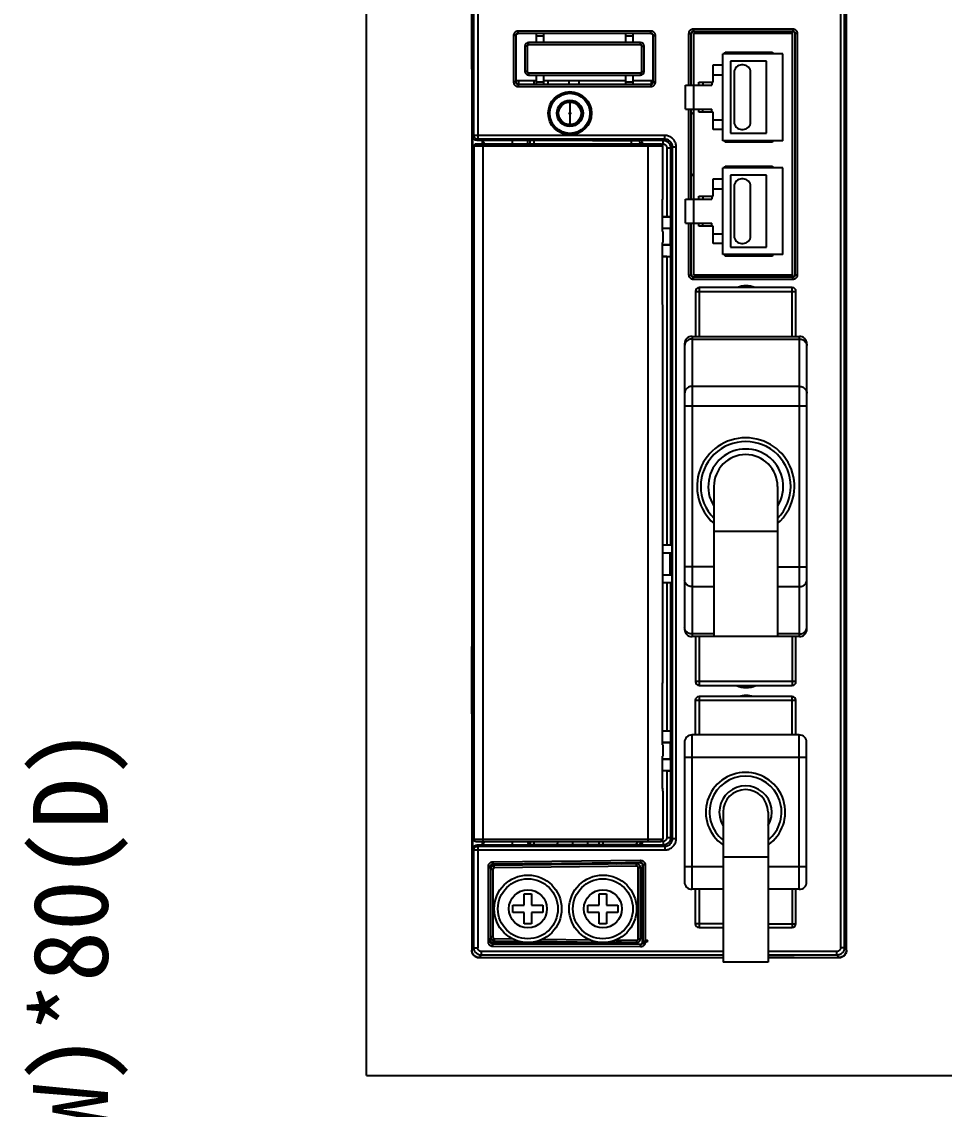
# Model space of a CAD drawing. Header units: millimetres. Extents: x -300 to 54435, y -106 to 60527.
# Drawn here: x 3397.5 to 3520.6, y 1545.8 to 1690.8 of the extents above; entities that cross this region are included whole.
import ezdxf

# ---------------------------------------------------------------- set-up
doc = ezdxf.new("R2010")
doc.units = ezdxf.units.MM
doc.styles.get("Standard").update_dxf_attribs({"font": ''})
doc.styles.get('Standard').set_extended_font_data('SimSun')

msp = doc.modelspace()

# ---------------------------------------------------------------- linework, layer by layer
for q in [(3443.502, 1756.019), (3877.738, 1550.274)]:
    msp.add_line((3443.502, 1550.274), q)
at = {"color": 7, "linetype": 'Continuous'}
for p, q in [((3457.536, 1725.922), (3457.536, 1567.027)), ((3507.536, 1567.027), (3507.536, 1725.922)), ((3457.575, 1684.527), (3457.575, 1693.527)), ((3458.342, 1692.787), (3458.342, 1675.167)), ((3506.731, 1692.787), (3506.731, 1567.332)), ((3457.842, 1675.667), (3457.842, 1692.304)), ((3507.231, 1692.304), (3507.231, 1567.332)), ((3487.12, 1689.894), (3500.353, 1689.894)), ((3487.12, 1689.894), (3487.12, 1689.594)), ((3500.353, 1689.894), (3500.353, 1689.594)), ((3463.421, 1688.993), (3463.121, 1688.993)), ((3463.121, 1688.993), (3463.121, 1682.811)), ((3463.421, 1688.993), (3463.436, 1688.977)), ((3463.421, 1688.993), (3463.421, 1682.811)), ((3463.72, 1689.293), (3463.72, 1689.593)), ((3481.452, 1689.593), (3463.72, 1689.593)), ((3463.72, 1689.293), (3463.736, 1689.277)), ((3481.452, 1689.293), (3463.72, 1689.293)), ((3466.136, 1689.277), (3466.136, 1688.077)), ((3466.136, 1688.977), (3467.136, 1688.977)), ((3467.136, 1689.277), (3467.136, 1688.077)), ((3478.036, 1689.277), (3478.036, 1688.077)), ((3478.036, 1688.977), (3479.036, 1688.977)), ((3479.036, 1689.277), (3479.036, 1688.077)), ((3481.436, 1689.277), (3481.452, 1689.293)), ((3481.452, 1689.293), (3481.452, 1689.593)), ((3481.736, 1688.977), (3481.752, 1688.993)), ((3481.752, 1688.993), (3482.052, 1688.993)), ((3481.752, 1682.811), (3481.752, 1688.993)), ((3482.052, 1682.811), (3482.052, 1688.993)), ((3486.52, 1689.294), (3486.82, 1689.294)), ((3486.52, 1682.377), (3486.52, 1689.294)), ((3486.82, 1682.377), (3486.82, 1689.294)), ((3487.12, 1689.594), (3500.353, 1689.594)), ((3500.336, 1689.277), (3487.136, 1689.277)), ((3487.136, 1689.277), (3487.136, 1682.377)), ((3488.536, 1689.594), (3488.536, 1689.277)), ((3491.836, 1689.594), (3491.836, 1689.277)), ((3492.336, 1689.277), (3492.336, 1689.594)), ((3496.836, 1689.594), (3496.836, 1689.277)), ((3499.836, 1689.594), (3499.836, 1689.277)), ((3500.336, 1656.777), (3500.336, 1689.594)), ((3500.953, 1689.294), (3500.653, 1689.294)), ((3500.653, 1689.294), (3500.653, 1657.06)), ((3500.953, 1689.294), (3500.953, 1657.06)), ((3464.636, 1687.577), (3464.636, 1684.227)), ((3464.936, 1687.577), (3464.636, 1687.577)), ((3464.936, 1687.577), (3464.936, 1684.227)), ((3480.036, 1688.077), (3465.136, 1688.077)), ((3465.136, 1687.777), (3465.136, 1688.077)), ((3480.036, 1687.777), (3465.136, 1687.777)), ((3480.036, 1687.777), (3480.036, 1688.077)), ((3480.236, 1684.227), (3480.236, 1687.577)), ((3480.236, 1687.577), (3480.536, 1687.577)), ((3480.536, 1684.227), (3480.536, 1687.577)), ((3491.036, 1674.977), (3491.036, 1686.577)), ((3499.036, 1686.577), (3491.036, 1686.577)), ((3491.336, 1686.777), (3497.636, 1686.777)), ((3491.336, 1686.577), (3491.336, 1686.777)), ((3492.036, 1685.577), (3492.036, 1675.977)), ((3496.836, 1685.577), (3492.036, 1685.577)), ((3496.836, 1675.977), (3496.836, 1685.577)), ((3497.336, 1686.777), (3497.336, 1686.577)), ((3497.636, 1686.777), (3497.636, 1686.577)), ((3499.036, 1674.977), (3499.036, 1686.577)), ((3457.536, 1684.527), (3457.575, 1684.527)), ((3464.936, 1684.227), (3464.636, 1684.227)), ((3465.136, 1684.027), (3480.036, 1684.027)), ((3465.136, 1684.027), (3465.136, 1683.727)), ((3480.036, 1684.027), (3480.036, 1683.727)), ((3480.236, 1684.227), (3480.536, 1684.227)), ((3489.736, 1682.777), (3489.736, 1685.077)), ((3489.736, 1685.077), (3491.036, 1685.077)), ((3492.536, 1684.077), (3492.536, 1677.477)), ((3493.736, 1685.077), (3493.536, 1685.077)), ((3494.736, 1677.477), (3494.736, 1684.077)), ((3463.421, 1682.811), (3463.121, 1682.811)), ((3463.421, 1682.811), (3463.436, 1682.827)), ((3463.436, 1683.027), (3466.136, 1683.027)), ((3463.836, 1682.527), (3463.836, 1683.027)), ((3465.136, 1683.727), (3480.036, 1683.727)), ((3465.836, 1683.027), (3465.836, 1682.527)), ((3466.136, 1683.727), (3466.136, 1682.527)), ((3466.136, 1682.827), (3467.136, 1682.827)), ((3467.136, 1683.727), (3467.136, 1682.527)), ((3467.136, 1683.027), (3478.036, 1683.027)), ((3467.736, 1682.527), (3467.736, 1683.027)), ((3470.536, 1682.527), (3470.536, 1683.027)), ((3471.836, 1683.027), (3471.836, 1682.527)), ((3478.036, 1683.727), (3478.036, 1682.527)), ((3478.036, 1682.827), (3479.036, 1682.827)), ((3479.036, 1683.727), (3479.036, 1682.527)), ((3479.036, 1683.027), (3481.736, 1683.027)), ((3481.536, 1682.527), (3481.536, 1683.027)), ((3481.752, 1682.811), (3481.736, 1682.827)), ((3481.752, 1682.811), (3482.052, 1682.811)), ((3487.836, 1682.377), (3487.836, 1682.777)), ((3487.836, 1682.777), (3489.736, 1682.777)), ((3488.366, 1682.777), (3488.366, 1682.377)), ((3489.566, 1682.777), (3489.566, 1682.377)), ((3489.736, 1683.777), (3491.036, 1683.777)), ((3463.72, 1682.511), (3463.736, 1682.527)), ((3463.72, 1682.511), (3463.72, 1682.211)), ((3463.72, 1682.511), (3481.452, 1682.511)), ((3463.72, 1682.211), (3481.452, 1682.211)), ((3481.452, 1682.511), (3481.436, 1682.527)), ((3481.452, 1682.511), (3481.452, 1682.211)), ((3486.036, 1679.177), (3486.036, 1682.377)), ((3486.036, 1682.377), (3489.566, 1682.377)), ((3487.16, 1679.177), (3487.16, 1682.377)), ((3470.636, 1680.127), (3470.636, 1678.727)), ((3470.636, 1678.527), (3470.636, 1677.127)), ((3486.036, 1679.177), (3489.566, 1679.177)), ((3486.52, 1667.177), (3486.52, 1679.177)), ((3486.82, 1667.177), (3486.82, 1679.177)), ((3487.136, 1679.177), (3487.136, 1667.177)), ((3487.836, 1678.777), (3487.836, 1679.177)), ((3489.736, 1678.777), (3487.836, 1678.777)), ((3488.366, 1678.777), (3488.366, 1679.177)), ((3489.566, 1678.777), (3489.566, 1679.177)), ((3489.736, 1676.477), (3489.736, 1678.777)), ((3489.736, 1677.777), (3491.036, 1677.777)), ((3457.842, 1675.667), (3457.702, 1675.527)), ((3457.702, 1669.693), (3457.702, 1675.527)), ((3483.316, 1675.667), (3457.842, 1675.667)), ((3483.316, 1675.167), (3483.316, 1675.667)), ((3491.036, 1676.477), (3489.736, 1676.477)), ((3492.036, 1675.977), (3496.836, 1675.977)), ((3493.536, 1676.477), (3493.736, 1676.477)), ((3457.821, 1674.227), (3457.821, 1581.827)), ((3483.021, 1674.227), (3457.821, 1674.227)), ((3482.721, 1674.527), (3458.121, 1674.527)), ((3458.342, 1675.167), (3458.202, 1675.027)), ((3458.202, 1675.027), (3465.031, 1675.027)), ((3483.316, 1675.167), (3458.342, 1675.167)), ((3458.936, 1675.027), (3459.249, 1674.527)), ((3458.936, 1675.027), (3458.936, 1674.527)), ((3459.021, 1674.527), (3459.021, 1581.527)), ((3462.936, 1675.027), (3462.936, 1674.527)), ((3465.031, 1674.527), (3465.031, 1675.027)), ((3473.636, 1675.024), (3465.314, 1675.024)), ((3465.333, 1675.024), (3465.331, 1675.022)), ((3465.331, 1674.527), (3465.331, 1675.022)), ((3465.836, 1675.024), (3465.836, 1674.527)), ((3473.636, 1675.024), (3474.636, 1674.989)), ((3474.636, 1674.989), (3479.698, 1674.989)), ((3478.836, 1674.527), (3478.836, 1674.989)), ((3479.698, 1674.989), (3479.745, 1675.036)), ((3479.745, 1675.036), (3483.054, 1675.036)), ((3479.998, 1674.689), (3480.032, 1674.722)), ((3479.998, 1674.527), (3479.998, 1674.689)), ((3481.021, 1674.527), (3481.021, 1581.527)), ((3482.721, 1674.536), (3483.053, 1674.536)), ((3483.021, 1667.547), (3483.021, 1674.227)), ((3483.053, 1674.536), (3483.053, 1675.036)), ((3483.054, 1675.036), (3483.316, 1675.167)), ((3483.553, 1674.036), (3484.053, 1674.036)), ((3483.553, 1674.036), (3483.553, 1664.82)), ((3484.053, 1674.036), (3484.316, 1674.167)), ((3484.053, 1674.036), (3484.053, 1664.811)), ((3484.316, 1581.887), (3484.316, 1674.167)), ((3484.316, 1674.167), (3484.816, 1674.167)), ((3484.816, 1581.887), (3484.816, 1674.167)), ((3499.036, 1674.977), (3491.036, 1674.977)), ((3491.336, 1674.777), (3491.336, 1674.977)), ((3497.636, 1674.777), (3491.336, 1674.777)), ((3497.636, 1674.977), (3497.636, 1674.777)), ((3491.036, 1659.777), (3491.036, 1671.377)), ((3499.036, 1671.377), (3491.036, 1671.377)), ((3491.336, 1671.577), (3497.636, 1671.577)), ((3491.336, 1671.377), (3491.336, 1671.577)), ((3497.636, 1671.577), (3497.636, 1671.377)), ((3499.036, 1659.777), (3499.036, 1671.377)), ((3457.821, 1669.812), (3457.7, 1669.691)), ((3457.7, 1635.929), (3457.7, 1669.691)), ((3489.736, 1667.577), (3489.736, 1669.877)), ((3489.736, 1669.877), (3491.036, 1669.877)), ((3492.036, 1670.377), (3492.036, 1660.777)), ((3496.836, 1670.377), (3492.036, 1670.377)), ((3493.736, 1669.877), (3493.536, 1669.877)), ((3496.836, 1660.777), (3496.836, 1670.377)), ((3489.736, 1668.577), (3491.036, 1668.577)), ((3492.536, 1668.877), (3492.536, 1662.277)), ((3494.736, 1662.277), (3494.736, 1668.877)), ((3482.99, 1662.877), (3482.99, 1666.948)), ((3482.995, 1666.935), (3482.99, 1666.948)), ((3482.995, 1662.877), (3482.995, 1666.936)), ((3486.036, 1663.977), (3486.036, 1667.177)), ((3486.036, 1667.177), (3489.566, 1667.177)), ((3487.16, 1663.977), (3487.16, 1667.177)), ((3487.836, 1667.177), (3487.836, 1667.577)), ((3487.836, 1667.577), (3489.736, 1667.577)), ((3488.366, 1667.577), (3488.366, 1667.177)), ((3489.566, 1667.577), (3489.566, 1667.177)), ((3483.553, 1664.82), (3482.995, 1664.82)), ((3484.092, 1664.792), (3482.995, 1664.792)), ((3484.053, 1664.811), (3484.092, 1664.792)), ((3484.092, 1663.297), (3484.092, 1664.792)), ((3486.036, 1663.977), (3489.566, 1663.977)), ((3486.52, 1657.06), (3486.52, 1663.977)), ((3486.82, 1657.06), (3486.82, 1663.977)), ((3487.136, 1663.977), (3487.136, 1657.077)), ((3487.836, 1663.577), (3487.836, 1663.977)), ((3488.366, 1663.577), (3488.366, 1663.977)), ((3489.566, 1663.577), (3489.566, 1663.977)), ((3482.99, 1662.877), (3483.021, 1662.877)), ((3482.995, 1663.297), (3484.092, 1663.297)), ((3484.036, 1663.27), (3482.995, 1663.27)), ((3483.021, 1662.877), (3483.021, 1661.377)), ((3484.036, 1663.27), (3484.092, 1663.297)), ((3484.036, 1661.07), (3484.036, 1663.27)), ((3489.736, 1663.577), (3487.836, 1663.577)), ((3489.736, 1661.277), (3489.736, 1663.577)), ((3489.736, 1662.577), (3491.036, 1662.577)), ((3482.99, 1653.306), (3482.99, 1661.377)), ((3482.99, 1661.377), (3483.021, 1661.377)), ((3482.995, 1653.318), (3482.995, 1661.377)), ((3484.036, 1661.07), (3482.995, 1661.07)), ((3484.092, 1661.042), (3482.995, 1661.042)), ((3484.036, 1661.07), (3484.092, 1661.042)), ((3484.092, 1659.547), (3484.092, 1661.042)), ((3491.036, 1661.277), (3489.736, 1661.277)), ((3493.536, 1661.277), (3493.736, 1661.277)), ((3482.995, 1659.547), (3484.092, 1659.547)), ((3483.553, 1659.52), (3482.995, 1659.52)), ((3483.553, 1659.52), (3483.553, 1621.027)), ((3484.053, 1659.528), (3484.092, 1659.547)), ((3484.053, 1659.528), (3484.053, 1621.027)), ((3499.036, 1659.777), (3491.036, 1659.777)), ((3491.336, 1659.577), (3491.336, 1659.777)), ((3497.636, 1659.577), (3491.336, 1659.577)), ((3492.036, 1660.777), (3496.836, 1660.777)), ((3497.336, 1659.777), (3497.336, 1659.577)), ((3497.636, 1659.777), (3497.636, 1659.577)), ((3486.52, 1657.06), (3486.82, 1657.06)), ((3500.353, 1656.76), (3487.12, 1656.76)), ((3487.12, 1656.46), (3487.12, 1656.76)), ((3500.353, 1656.46), (3487.12, 1656.46)), ((3487.136, 1657.077), (3500.336, 1657.077)), ((3488.536, 1657.077), (3488.536, 1656.76)), ((3498.836, 1657.077), (3498.836, 1656.76)), ((3500.353, 1656.46), (3500.353, 1656.76)), ((3500.953, 1657.06), (3500.653, 1657.06)), ((3500.286, 1655.377), (3487.886, 1655.377)), ((3487.886, 1655.377), (3487.886, 1648.877)), ((3500.286, 1648.877), (3500.286, 1655.377)), ((3487.386, 1654.877), (3500.786, 1654.877)), ((3487.386, 1654.877), (3487.386, 1648.877)), ((3500.786, 1648.877), (3500.786, 1654.877)), ((3482.99, 1653.306), (3482.995, 1653.319)), ((3483.021, 1603.047), (3483.021, 1652.706)), ((3485.936, 1647.877), (3485.936, 1609.827)), ((3486.936, 1648.877), (3501.236, 1648.877)), ((3486.936, 1648.877), (3486.936, 1608.827)), ((3486.936, 1648.519), (3501.236, 1648.519)), ((3501.236, 1608.827), (3501.236, 1648.877)), ((3502.236, 1609.827), (3502.236, 1647.877)), ((3501.236, 1642.201), (3486.936, 1642.201)), ((3502.236, 1639.559), (3485.936, 1639.559)), ((3457.7, 1635.929), (3457.763, 1635.866)), ((3457.763, 1635.088), (3457.702, 1635.027)), ((3457.702, 1633.393), (3457.702, 1635.027)), ((3457.763, 1635.866), (3457.763, 1635.088)), ((3457.821, 1633.512), (3457.7, 1633.391)), ((3457.7, 1605.479), (3457.7, 1633.391)), ((3489.836, 1628.852), (3489.836, 1608.852)), ((3498.336, 1628.852), (3498.336, 1608.852)), ((3498.336, 1622.852), (3489.836, 1622.852)), ((3484.246, 1621.027), (3483.021, 1621.027)), ((3484.246, 1621.027), (3484.246, 1620.027)), ((3483.021, 1620.027), (3484.246, 1620.027)), ((3483.976, 1620.027), (3483.976, 1617.027)), ((3484.176, 1617.027), (3484.176, 1620.027)), ((3489.836, 1618.145), (3485.936, 1618.145)), ((3498.336, 1618.145), (3502.236, 1618.145)), ((3484.246, 1617.027), (3483.021, 1617.027)), ((3484.246, 1616.027), (3483.021, 1616.027)), ((3483.553, 1616.027), (3483.553, 1596.24)), ((3484.053, 1616.027), (3484.053, 1596.231)), ((3484.246, 1617.027), (3484.246, 1616.027)), ((3486.936, 1615.503), (3489.836, 1615.503)), ((3498.336, 1615.503), (3501.236, 1615.503)), ((3489.836, 1609.185), (3486.936, 1609.185)), ((3501.236, 1608.827), (3486.936, 1608.827)), ((3487.386, 1608.827), (3487.386, 1602.827)), ((3487.886, 1608.827), (3487.886, 1602.327)), ((3498.336, 1608.852), (3489.836, 1608.852)), ((3501.236, 1609.185), (3498.336, 1609.185)), ((3500.286, 1608.827), (3500.286, 1602.327)), ((3500.786, 1602.827), (3500.786, 1608.827)), ((3457.536, 1607.527), (3457.575, 1607.527)), ((3457.575, 1598.527), (3457.575, 1607.527)), ((3457.7, 1605.479), (3457.763, 1605.416)), ((3457.763, 1604.638), (3457.702, 1604.577)), ((3457.702, 1602.943), (3457.702, 1604.577)), ((3457.763, 1605.416), (3457.763, 1604.638)), ((3457.821, 1603.062), (3457.7, 1602.941)), ((3457.7, 1585.027), (3457.7, 1602.941)), ((3500.786, 1602.827), (3487.386, 1602.827)), ((3482.99, 1594.377), (3482.99, 1602.448)), ((3482.995, 1602.435), (3482.99, 1602.448)), ((3482.995, 1594.377), (3482.995, 1602.436)), ((3487.886, 1602.327), (3500.286, 1602.327)), ((3500.761, 1600.327), (3487.361, 1600.327)), ((3487.361, 1600.327), (3487.361, 1595.727)), ((3500.261, 1600.827), (3487.861, 1600.827)), ((3487.861, 1600.827), (3487.861, 1595.727)), ((3500.261, 1595.727), (3500.261, 1600.827)), ((3500.761, 1595.727), (3500.761, 1600.327)), ((3457.536, 1598.527), (3457.575, 1598.527)), ((3483.553, 1596.24), (3482.995, 1596.24)), ((3484.092, 1596.212), (3482.995, 1596.212)), ((3484.053, 1596.231), (3484.092, 1596.212)), ((3484.092, 1594.717), (3484.092, 1596.212)), ((3501.211, 1595.727), (3486.911, 1595.727)), ((3486.911, 1595.727), (3486.911, 1575.127)), ((3501.211, 1575.127), (3501.211, 1595.727)), ((3482.99, 1594.377), (3483.021, 1594.377)), ((3482.995, 1594.717), (3484.092, 1594.717)), ((3484.036, 1594.69), (3482.995, 1594.69)), ((3483.021, 1594.377), (3483.021, 1592.877)), ((3484.036, 1594.69), (3484.092, 1594.717)), ((3484.036, 1592.49), (3484.036, 1594.69)), ((3485.911, 1594.727), (3485.911, 1576.127)), ((3502.211, 1576.127), (3502.211, 1594.727)), ((3482.99, 1592.877), (3483.021, 1592.877)), ((3482.99, 1588.806), (3482.99, 1592.877)), ((3482.995, 1588.818), (3482.995, 1592.877)), ((3502.211, 1592.727), (3485.911, 1592.727)), ((3484.036, 1592.49), (3482.995, 1592.49)), ((3484.092, 1592.462), (3482.995, 1592.462)), ((3484.036, 1592.49), (3484.092, 1592.462)), ((3484.092, 1590.967), (3484.092, 1592.462)), ((3482.995, 1590.967), (3484.092, 1590.967)), ((3483.553, 1590.94), (3482.995, 1590.94)), ((3483.553, 1590.94), (3483.553, 1582.018)), ((3484.053, 1590.948), (3484.092, 1590.967)), ((3484.053, 1590.948), (3484.053, 1582.018)), ((3482.99, 1588.806), (3482.995, 1588.819)), ((3483.021, 1588.206), (3483.021, 1581.827)), ((3491.061, 1585.427), (3491.061, 1565.427)), ((3497.061, 1585.427), (3497.061, 1565.427)), ((3457.821, 1585.027), (3457.7, 1585.027)), ((3457.702, 1580.527), (3457.702, 1585.027)), ((3457.821, 1581.827), (3483.021, 1581.827)), ((3458.121, 1581.527), (3482.721, 1581.527)), ((3458.202, 1581.027), (3458.342, 1580.887)), ((3465.115, 1581.027), (3458.202, 1581.027)), ((3458.936, 1581.527), (3458.936, 1581.027)), ((3459.249, 1581.527), (3458.936, 1581.027)), ((3462.936, 1581.527), (3462.936, 1581.027)), ((3465.031, 1581.527), (3465.031, 1581.332)), ((3465.331, 1581.332), (3465.031, 1581.332)), ((3465.331, 1581.527), (3465.331, 1581.332)), ((3465.631, 1581.032), (3465.598, 1581.065)), ((3479.775, 1581.065), (3465.598, 1581.065)), ((3465.836, 1581.527), (3465.836, 1581.065)), ((3468.949, 1581.065), (3469.056, 1581.527)), ((3471.036, 1581.065), (3471.036, 1581.527)), ((3473.036, 1581.065), (3473.036, 1581.527)), ((3474.536, 1581.065), (3474.536, 1581.527)), ((3475.036, 1581.527), (3475.036, 1581.065)), ((3479.325, 1581.065), (3479.786, 1581.527)), ((3479.728, 1581.018), (3479.775, 1581.065)), ((3483.053, 1581.518), (3482.721, 1581.518)), ((3483.053, 1581.518), (3483.053, 1581.018)), ((3483.553, 1582.018), (3484.053, 1582.018)), ((3484.316, 1581.887), (3484.053, 1582.018)), ((3484.316, 1581.887), (3484.816, 1581.887)), ((3457.702, 1580.527), (3457.842, 1580.387)), ((3457.842, 1567.332), (3457.842, 1580.387)), ((3457.842, 1580.387), (3483.316, 1580.387)), ((3458.342, 1580.887), (3458.342, 1567.332)), ((3458.342, 1580.887), (3483.316, 1580.887)), ((3483.054, 1581.018), (3479.728, 1581.018)), ((3483.316, 1580.887), (3483.054, 1581.018)), ((3483.316, 1580.887), (3483.316, 1580.387)), ((3459.765, 1568.105), (3459.765, 1578.201)), ((3459.765, 1578.201), (3460.065, 1578.201)), ((3460.065, 1577.927), (3460.065, 1578.201)), ((3460.098, 1578.01), (3460.098, 1578.168)), ((3460.123, 1578.048), (3460.123, 1578.17)), ((3460.359, 1578.801), (3480.064, 1578.996)), ((3460.359, 1578.801), (3460.362, 1578.501)), ((3460.362, 1578.501), (3480.067, 1578.696)), ((3479.53, 1578.521), (3460.53, 1578.283)), ((3460.534, 1577.983), (3460.53, 1578.283)), ((3479.534, 1578.221), (3460.534, 1577.983)), ((3462.036, 1578.484), (3462.036, 1578.302)), ((3463.836, 1578.325), (3463.836, 1578.502)), ((3465.836, 1578.521), (3465.836, 1578.35)), ((3474.536, 1578.458), (3474.536, 1578.606)), ((3475.036, 1578.611), (3475.036, 1578.465)), ((3476.745, 1578.486), (3476.888, 1578.629)), ((3477.461, 1578.495), (3477.602, 1578.636)), ((3479.534, 1578.221), (3479.53, 1578.521)), ((3480.064, 1578.996), (3480.067, 1578.696)), ((3480.336, 1578.362), (3480.37, 1578.396)), ((3480.336, 1568.077), (3480.336, 1578.351)), ((3480.37, 1578.396), (3480.37, 1568.056)), ((3480.67, 1578.396), (3480.37, 1578.396)), ((3480.67, 1578.396), (3480.67, 1568.056)), ((3491.061, 1578.127), (3485.911, 1578.127)), ((3497.061, 1579.427), (3491.061, 1579.427)), ((3502.211, 1578.127), (3497.061, 1578.127)), ((3460.036, 1577.783), (3460.036, 1568.771)), ((3460.336, 1577.783), (3460.036, 1577.783)), ((3460.336, 1577.783), (3460.336, 1568.771)), ((3479.736, 1568.533), (3479.736, 1578.021)), ((3479.736, 1578.021), (3480.036, 1578.021)), ((3480.036, 1568.533), (3480.036, 1578.021)), ((3480.036, 1576.277), (3480.336, 1576.277)), ((3464.536, 1574.527), (3465.536, 1574.527)), ((3464.536, 1573.027), (3464.536, 1574.527)), ((3465.536, 1574.527), (3465.536, 1573.027)), ((3474.536, 1574.527), (3475.536, 1574.527)), ((3474.536, 1573.027), (3474.536, 1574.527)), ((3475.536, 1574.527), (3475.536, 1573.027)), ((3491.061, 1575.127), (3486.911, 1575.127)), ((3487.361, 1575.127), (3487.361, 1570.527)), ((3487.861, 1575.127), (3487.861, 1570.027)), ((3501.211, 1575.127), (3497.061, 1575.127)), ((3500.261, 1575.127), (3500.261, 1570.027)), ((3500.761, 1570.527), (3500.761, 1575.127)), ((3463.036, 1573.027), (3464.536, 1573.027)), ((3463.036, 1572.027), (3463.036, 1573.027)), ((3465.536, 1573.027), (3467.036, 1573.027)), ((3467.036, 1573.027), (3467.036, 1572.027)), ((3473.036, 1573.027), (3474.536, 1573.027)), ((3473.036, 1572.027), (3473.036, 1573.027)), ((3475.536, 1573.027), (3477.036, 1573.027)), ((3477.036, 1573.027), (3477.036, 1572.027)), ((3464.536, 1572.027), (3463.036, 1572.027)), ((3464.536, 1570.527), (3464.536, 1572.027)), ((3467.036, 1572.027), (3465.536, 1572.027)), ((3465.536, 1572.027), (3465.536, 1570.527)), ((3474.536, 1572.027), (3473.036, 1572.027)), ((3474.536, 1570.527), (3474.536, 1572.027)), ((3477.036, 1572.027), (3475.536, 1572.027)), ((3475.536, 1572.027), (3475.536, 1570.527)), ((3465.536, 1570.527), (3464.536, 1570.527)), ((3475.536, 1570.527), (3474.536, 1570.527)), ((3480.336, 1570.277), (3480.036, 1570.277)), ((3491.061, 1570.527), (3487.361, 1570.527)), ((3487.861, 1570.027), (3491.061, 1570.027)), ((3497.061, 1570.527), (3500.761, 1570.527)), ((3497.061, 1570.027), (3500.261, 1570.027)), ((3459.765, 1568.105), (3460.065, 1568.105)), ((3460.336, 1568.771), (3460.036, 1568.771)), ((3460.065, 1568.105), (3460.065, 1568.627)), ((3460.098, 1568.138), (3460.098, 1568.544)), ((3460.099, 1568.138), (3460.1, 1568.542)), ((3477.536, 1568.027), (3460.128, 1568.027)), ((3460.534, 1568.571), (3460.53, 1568.271)), ((3460.53, 1568.271), (3463.74, 1568.231)), ((3460.534, 1568.571), (3462.972, 1568.54)), ((3466.231, 1568.2), (3474.308, 1568.099)), ((3466.336, 1568.198), (3466.336, 1568.127)), ((3466.336, 1568.127), (3471.536, 1568.127)), ((3466.996, 1568.49), (3473.239, 1568.412)), ((3467.157, 1568.027), (3467.267, 1568.127)), ((3470.505, 1568.146), (3470.505, 1568.027)), ((3470.536, 1568.146), (3470.536, 1568.027)), ((3473.949, 1568.103), (3473.977, 1568.073)), ((3475.536, 1567.796), (3475.536, 1568.027)), ((3475.653, 1568.082), (3479.53, 1568.033)), ((3476.743, 1568.368), (3479.534, 1568.333)), ((3477.072, 1567.791), (3476.836, 1568.027)), ((3477.243, 1568.027), (3477.243, 1568.062)), ((3477.536, 1568.058), (3477.536, 1567.79)), ((3479.534, 1568.333), (3479.53, 1568.033)), ((3479.736, 1568.533), (3480.036, 1568.533)), ((3480.37, 1568.056), (3480.336, 1568.089)), ((3480.67, 1568.056), (3480.37, 1568.056)), ((3481.074, 1568.227), (3480.941, 1568.36)), ((3457.842, 1567.332), (3457.536, 1567.027)), ((3457.842, 1567.332), (3458.342, 1567.332)), ((3491.061, 1566.833), (3458.842, 1566.833)), ((3458.842, 1566.333), (3458.842, 1566.833)), ((3460.363, 1567.505), (3460.364, 1567.805)), ((3480.068, 1567.456), (3460.363, 1567.505)), ((3460.397, 1567.838), (3460.364, 1567.805)), ((3480.069, 1567.756), (3460.364, 1567.805)), ((3480.036, 1567.783), (3460.397, 1567.838)), ((3480.069, 1567.756), (3480.036, 1567.789)), ((3480.068, 1567.456), (3480.069, 1567.756)), ((3480.432, 1567.868), (3480.574, 1567.727)), ((3506.231, 1566.833), (3497.061, 1566.833)), ((3506.231, 1566.333), (3506.231, 1566.833)), ((3507.231, 1567.332), (3506.731, 1567.332)), ((3507.231, 1567.332), (3507.536, 1567.027)), ((3458.842, 1566.333), (3458.536, 1566.027)), ((3458.536, 1566.027), (3491.061, 1566.027)), ((3491.061, 1566.333), (3458.842, 1566.333)), ((3497.061, 1565.427), (3491.061, 1565.427)), ((3506.231, 1566.333), (3497.061, 1566.333)), ((3497.061, 1566.065), (3500.536, 1566.065)), ((3497.061, 1566.027), (3506.536, 1566.027)), ((3500.536, 1566.027), (3500.536, 1566.065)), ((3506.231, 1566.333), (3506.536, 1566.027))]:
    msp.add_line(p, q, dxfattribs=at)
for centre, radius in [((3470.636, 1678.627), 2.89), ((3470.636, 1678.627), 2.669), ((3470.636, 1678.627), 1.751), ((3470.636, 1678.627), 1.672), ((3470.636, 1678.627), 1.5), ((3470.636, 1678.627), 0.1), ((3465.036, 1572.527), 4.5), ((3475.036, 1572.527), 4.5), ((3465.036, 1572.527), 4), ((3475.036, 1572.527), 4), ((3465.036, 1572.527), 2.537), ((3475.036, 1572.527), 2.537)]:
    msp.add_circle(centre, radius, dxfattribs=at)
for centre, radius, start, end in [((3465.136, 1687.577), 0.5, 90, 180), ((3465.136, 1687.577), 0.2, 90, 180), ((3480.036, 1687.577), 0.5, 0, 90), ((3480.036, 1687.577), 0.2, 0, 90), ((3465.136, 1684.227), 0.5, 180, 270), ((3465.136, 1684.227), 0.2, 180, 270), ((3480.036, 1684.227), 0.2, 270, 0), ((3480.036, 1684.227), 0.5, 270, 0), ((3493.536, 1684.077), 1, 90, 180), ((3493.736, 1684.077), 1, 0, 90), ((3491.336, 1674.527), 6, 134.823, 138.97307), ((3493.536, 1677.477), 1, 180, 270), ((3493.736, 1677.477), 1, 270, 0), ((3458.121, 1674.227), 0.3, 90, 180), ((3482.721, 1674.227), 0.3, 0, 90), ((3491.336, 1674.527), 6, 221.02693, 225.177), ((3493.536, 1668.877), 1, 90, 180), ((3493.736, 1668.877), 1, 0, 90), ((3493.536, 1662.277), 1, 180, 270), ((3493.736, 1662.277), 1, 270, 0), ((3487.886, 1654.877), 0.5, 90, 180), ((3494.136, 1652.299), 3.317, 69.31391, 110.69797), ((3500.286, 1654.877), 0.5, 0, 90), ((3486.936, 1647.877), 1, 90, 180), ((3501.236, 1647.877), 1, 0, 90), ((3494.086, 1628.852), 6.5, 311.03496, 228.96504), ((3494.086, 1628.852), 6, 315.2713, 224.72879), ((3494.086, 1628.852), 5, 328.70037, 211.29963), ((3494.086, 1628.852), 4.25, 0, 180), ((3486.936, 1609.827), 1, 180, 270), ((3501.236, 1609.827), 1, 270, 0), ((3487.886, 1602.827), 0.5, 180, 270), ((3500.286, 1602.827), 0.5, 270, 0), ((3494.136, 1605.352), 3.317, 247.10304, 292.90247), ((3487.861, 1600.327), 0.5, 90, 180), ((3494.136, 1597.677), 3.317, 72.26015, 107.76051), ((3500.261, 1600.327), 0.5, 0, 90), ((3486.911, 1594.727), 1, 90, 180), ((3501.211, 1594.727), 1, 0, 90), ((3494.061, 1585.427), 5.3, 304.6163, 235.37235), ((3494.061, 1585.427), 4.8, 308.77013, 231.25459), ((3494.061, 1585.427), 3.5, 329.56273, 210.43727), ((3494.061, 1585.427), 3, 0, 180), ((3458.121, 1581.827), 0.3, 180, 270), ((3482.721, 1581.827), 0.3, 270, 0), ((3460.536, 1577.783), 0.5, 90.71616, 180), ((3479.536, 1578.021), 0.5, 0, 90.71616), ((3479.536, 1578.021), 0.2, 0, 90.71616), ((3460.536, 1577.783), 0.2, 90.71616, 180), ((3486.911, 1576.127), 1, 180, 270), ((3501.211, 1576.127), 1, 270, 0), ((3487.861, 1570.527), 0.5, 180, 270), ((3500.261, 1570.527), 0.5, 270, 0), ((3460.536, 1568.771), 0.5, 180, 269.28384), ((3460.536, 1568.771), 0.2, 180, 269.28384), ((3466.336, 1568.627), 0.5, 246.36286, 270), ((3479.536, 1568.533), 0.5, 269.28384, 0), ((3479.536, 1568.533), 0.2, 269.28384, 0), ((3458.536, 1567.027), 1, 180, 270), ((3506.536, 1567.027), 1, 270, 0)]:
    msp.add_arc(centre, radius, start, end, dxfattribs=at)
for points, start_tangent, end_tangent in [([(3486.52, 1689.294), (3486.526, 1689.38), (3486.546, 1689.47), (3486.585, 1689.565), (3486.646, 1689.662), (3486.734, 1689.753), (3486.846, 1689.827), (3486.977, 1689.876), (3487.12, 1689.894)], (-0.0000119, 1), (1, 0.0000489)), ([(3500.353, 1689.894), (3500.439, 1689.887), (3500.53, 1689.867), (3500.625, 1689.829), (3500.721, 1689.767), (3500.812, 1689.68), (3500.887, 1689.567), (3500.936, 1689.436), (3500.953, 1689.294)], (1, 0.0000119), (0.0000489, -1)), ([(3463.72, 1689.593), (3463.648, 1689.588), (3463.568, 1689.573), (3463.484, 1689.544), (3463.396, 1689.497), (3463.311, 1689.431), (3463.234, 1689.343), (3463.173, 1689.238), (3463.134, 1689.119), (3463.121, 1688.993)], (-1, -0.0000107), (0.0000666, -1)), ([(3463.72, 1689.293), (3463.684, 1689.291), (3463.644, 1689.283), (3463.602, 1689.268), (3463.558, 1689.245), (3463.515, 1689.212), (3463.477, 1689.168), (3463.447, 1689.115), (3463.427, 1689.056), (3463.421, 1688.993)], (-1, 0.0002973), (0.0003485, -0.9999999)), ([(3463.436, 1688.977), (3463.477, 1689.127), (3463.586, 1689.237), (3463.736, 1689.277)], (0, 1), (1, 0)), ([(3481.436, 1689.277), (3481.586, 1689.237), (3481.696, 1689.127), (3481.736, 1688.977)], (1, 0), (0, -1)), ([(3482.052, 1688.993), (3482.047, 1689.067), (3482.032, 1689.148), (3482.001, 1689.234), (3481.954, 1689.322), (3481.886, 1689.408), (3481.798, 1689.483), (3481.692, 1689.543), (3481.575, 1689.58), (3481.452, 1689.593)], (0.0000002, 1), (-1, 0.0000404)), ([(3481.752, 1688.993), (3481.75, 1689.03), (3481.742, 1689.071), (3481.727, 1689.114), (3481.703, 1689.158), (3481.669, 1689.2), (3481.625, 1689.238), (3481.572, 1689.268), (3481.514, 1689.286), (3481.452, 1689.293)], (0.0003048, 1), (-1, -0.0002789)), ([(3486.82, 1689.294), (3486.823, 1689.337), (3486.833, 1689.382), (3486.852, 1689.429), (3486.883, 1689.478), (3486.927, 1689.523), (3486.983, 1689.561), (3487.048, 1689.585), (3487.12, 1689.594)], (-0.000084, 1), (1, -0.0000441)), ([(3486.986, 1689.537), (3486.877, 1689.427), (3486.836, 1689.277)], (-0.8670692, -0.4981878), (0, -1)), ([(3487.136, 1689.577), (3486.986, 1689.537)], (-1, 0), (-0.8670692, -0.4981878)), ([(3500.581, 1689.464), (3500.476, 1689.551), (3500.342, 1689.583)], (-0.6037868, 0.7971459), (-0.9999993, -0.0012218)), ([(3500.353, 1689.594), (3500.396, 1689.591), (3500.441, 1689.58), (3500.489, 1689.561), (3500.537, 1689.53), (3500.582, 1689.487), (3500.62, 1689.431), (3500.644, 1689.365), (3500.653, 1689.294)], (1, 0.000084), (-0.0000441, -1)), ([(3500.636, 1689.343), (3500.581, 1689.464)], (-0.2010586, 0.9795792), (-0.6037868, 0.7971459)), ([(3463.121, 1682.811), (3463.125, 1682.738), (3463.14, 1682.659), (3463.169, 1682.574), (3463.216, 1682.487), (3463.282, 1682.401), (3463.37, 1682.324), (3463.476, 1682.263), (3463.595, 1682.225), (3463.72, 1682.211)], (0.0000107, -1), (1, 0.0000666)), ([(3463.421, 1682.811), (3463.423, 1682.775), (3463.43, 1682.735), (3463.445, 1682.693), (3463.468, 1682.649), (3463.501, 1682.606), (3463.545, 1682.568), (3463.598, 1682.537), (3463.658, 1682.518), (3463.72, 1682.511)], (-0.0002973, -1), (0.9999999, 0.0003485)), ([(3463.736, 1682.527), (3463.586, 1682.567), (3463.477, 1682.677), (3463.436, 1682.827)], (-1, 0), (0, 1)), ([(3481.436, 1682.527), (3481.586, 1682.567), (3481.696, 1682.677), (3481.736, 1682.827)], (1, 0), (0, 1)), ([(3481.452, 1682.211), (3481.525, 1682.216), (3481.604, 1682.231), (3481.689, 1682.26), (3481.777, 1682.307), (3481.862, 1682.373), (3481.939, 1682.461), (3482, 1682.566), (3482.039, 1682.685), (3482.052, 1682.811)], (1, 0.0000107), (-0.0000666, 1)), ([(3481.452, 1682.511), (3481.489, 1682.513), (3481.528, 1682.521), (3481.571, 1682.536), (3481.614, 1682.559), (3481.657, 1682.592), (3481.696, 1682.636), (3481.726, 1682.689), (3481.745, 1682.748), (3481.752, 1682.811)], (1, -0.0002973), (-0.0003485, 0.9999999)), ([(3458.202, 1675.027), (3458.011, 1675.065), (3457.849, 1675.173), (3457.74, 1675.336), (3457.702, 1675.527)], (-1, 0), (0, 1)), ([(3458.342, 1675.167), (3458.243, 1675.177), (3458.139, 1675.21), (3458.035, 1675.272), (3457.941, 1675.369), (3457.87, 1675.501), (3457.842, 1675.667)], (-1, 0.0003046), (-0.0003046, 1)), ([(3484.816, 1674.167), (3484.743, 1674.63), (3484.53, 1675.048), (3484.198, 1675.38), (3483.781, 1675.593), (3483.316, 1675.667)], (-0.0000607, 1), (-1, -0.0000664)), ([(3465.031, 1675.027), (3465.153, 1675.027), (3465.252, 1675.025), (3465.314, 1675.024)], (1, 0), (0.9987835, -0.0493103)), ([(3479.998, 1674.689), (3479.958, 1674.839), (3479.848, 1674.948), (3479.698, 1674.989)], (0, 1), (-1, 0)), ([(3480.332, 1674.652), (3480.329, 1674.692), (3480.319, 1674.732), (3480.301, 1674.773), (3480.276, 1674.814), (3480.241, 1674.855), (3480.197, 1674.894), (3480.144, 1674.931), (3480.081, 1674.964), (3480.008, 1674.992), (3479.928, 1675.015), (3479.84, 1675.029), (3479.745, 1675.036)], (0.0066596, 0.9999778), (-0.999917, 0.0128819)), ([(3480.031, 1674.536), (3480.031, 1674.631), (3480.032, 1674.722)], (-0.0000058, 1), (0.0041856, 0.9999912)), ([(3480.032, 1674.722), (3480.073, 1674.688), (3480.183, 1674.662), (3480.332, 1674.652)], (0.0725299, -0.9973662), (0.9999921, -0.0039624)), ([(3480.331, 1674.536), (3480.331, 1674.595), (3480.332, 1674.652)], (-0.0000005, 1), (0.0067008, 0.9999775)), ([(3483.053, 1674.536), (3483.114, 1674.532)], (1, -0.0000012), (0.9925591, -0.121764)), ([(3483.054, 1675.036), (3483.175, 1675.028), (3483.299, 1675.005), (3483.426, 1674.964), (3483.553, 1674.901), (3483.68, 1674.815), (3483.8, 1674.701), (3483.905, 1674.56), (3483.986, 1674.396), (3484.036, 1674.218), (3484.053, 1674.036)], (0.9999997, -0.0007989), (0.0003128, -1)), ([(3483.114, 1674.532), (3483.176, 1674.52), (3483.24, 1674.5), (3483.304, 1674.469), (3483.367, 1674.425), (3483.427, 1674.368), (3483.479, 1674.298), (3483.52, 1674.216), (3483.545, 1674.127), (3483.553, 1674.036)], (0.9925591, -0.121764), (0.0000336, -1)), ([(3484.316, 1674.167), (3484.267, 1674.477), (3484.126, 1674.755), (3483.904, 1674.976), (3483.626, 1675.118), (3483.316, 1675.167)], (0.0002865, 1), (-0.9999999, -0.0003208)), ([(3482.99, 1666.948), (3483.013, 1667.24), (3483.021, 1667.547)], (0.1048684, 0.9944861), (0.0001261, 1)), ([(3482.995, 1666.934), (3482.996, 1666.947)], (0.0873967, 0.9961736), (0.085413, 0.9963456)), ([(3482.996, 1666.947), (3483.005, 1667.073), (3483.019, 1667.374), (3483.021, 1667.547)], (0.085413, 0.9963456), (0.000108, 1)), ([(3484.053, 1664.811), (3484.01, 1664.814), (3483.901, 1664.817), (3483.741, 1664.819), (3483.553, 1664.82)], (-0.8944817, 0.4471046), (-1, 0)), ([(3483.553, 1659.52), (3483.741, 1659.52), (3483.901, 1659.522), (3484.01, 1659.525), (3484.053, 1659.528)], (1, 0), (0.8944817, 0.4471046)), ([(3487.12, 1656.46), (3487.034, 1656.467), (3486.943, 1656.487), (3486.848, 1656.525), (3486.751, 1656.587), (3486.661, 1656.674), (3486.586, 1656.787), (3486.537, 1656.918), (3486.52, 1657.06)], (-1, -0.0000119), (-0.0000489, 1)), ([(3487.12, 1656.76), (3487.077, 1656.764), (3487.031, 1656.774), (3486.984, 1656.793), (3486.936, 1656.824), (3486.89, 1656.867), (3486.853, 1656.923), (3486.828, 1656.989), (3486.82, 1657.06)], (-1, -0.000084), (0.0000441, 1)), ([(3486.836, 1657.077), (3486.877, 1656.927)], (0, -1), (0.4981878, -0.8670692)), ([(3486.877, 1656.927), (3486.986, 1656.817), (3487.136, 1656.777)], (0.4981878, -0.8670692), (1, 0)), ([(3500.335, 1656.769), (3500.492, 1656.811), (3500.602, 1656.921), (3500.642, 1657.071)], (1, 0), (0, 1)), ([(3500.953, 1657.06), (3500.947, 1656.974), (3500.926, 1656.884), (3500.888, 1656.789), (3500.826, 1656.692), (3500.739, 1656.601), (3500.627, 1656.527), (3500.495, 1656.478), (3500.353, 1656.46)], (0.0000119, -1), (-1, -0.0000489)), ([(3500.653, 1657.06), (3500.65, 1657.017), (3500.64, 1656.972), (3500.62, 1656.925), (3500.59, 1656.876), (3500.546, 1656.831), (3500.49, 1656.793), (3500.424, 1656.769), (3500.353, 1656.76)], (0.000084, -1), (-1, 0.0000441)), ([(3483.021, 1652.706), (3483.013, 1653.018), (3482.99, 1653.306)], (-0.0000029, 1), (-0.1048733, 0.9944856)), ([(3482.996, 1653.307), (3482.995, 1653.32)], (-0.0854524, 0.9963423), (-0.0874217, 0.9961714)), ([(3483.021, 1652.706), (3483.019, 1652.868), (3483.006, 1653.168), (3482.996, 1653.307)], (0.0000387, 1), (-0.0854524, 0.9963423)), ([(3485.97, 1647.867), (3485.936, 1647.639)], (-0.2906709, -0.9568231), (0, -1)), ([(3486.936, 1648.519), (3486.677, 1648.489), (3486.436, 1648.401), (3486.229, 1648.261), (3486.07, 1648.079), (3485.97, 1647.867)], (-1, 0), (-0.2906709, -0.9568231)), ([(3501.236, 1648.519), (3501.495, 1648.489), (3501.736, 1648.401), (3501.943, 1648.261), (3502.102, 1648.079), (3502.202, 1647.867)], (1, 0), (0.2906708, -0.9568231)), ([(3502.202, 1647.867), (3502.236, 1647.639)], (0.2906708, -0.9568231), (0, -1)), ([(3486.936, 1642.201), (3486.677, 1642.171), (3486.436, 1642.083), (3486.229, 1641.943), (3486.07, 1641.761), (3485.97, 1641.548), (3485.936, 1641.32)], (-1, 0), (0, -1)), ([(3501.236, 1642.201), (3501.495, 1642.171), (3501.736, 1642.083), (3501.943, 1641.943), (3502.102, 1641.761), (3502.202, 1641.548), (3502.236, 1641.32)], (1, 0), (0, -1)), ([(3457.7, 1635.929), (3457.741, 1636.079), (3457.816, 1636.166)], (0, 1), (0.7901736, 0.612883)), ([(3457.816, 1634.792), (3457.742, 1634.877), (3457.702, 1635.027)], (-0.7849729, 0.6195301), (0, 1)), ([(3457.817, 1636.037), (3457.804, 1636.016), (3457.763, 1635.866)], (-0.5690217, -0.8223225), (-0.0003046, -1)), ([(3457.763, 1635.866), (3457.809, 1635.864), (3457.821, 1635.865)], (0.9282475, -0.3719631), (0.9996401, 0.0268277)), ([(3457.821, 1635.089), (3457.788, 1635.089), (3457.763, 1635.088)], (-0.9991369, -0.0415377), (-0.9292574, -0.369433)), ([(3457.817, 1634.917), (3457.804, 1634.938), (3457.763, 1635.088)], (-0.5690216, 0.8223226), (-0.0003046, 1)), ([(3486.936, 1615.503), (3486.677, 1615.533), (3486.436, 1615.621), (3486.229, 1615.761), (3486.07, 1615.943), (3485.97, 1616.156), (3485.936, 1616.384)], (-1, 0), (0, 1)), ([(3501.236, 1615.503), (3501.495, 1615.533), (3501.736, 1615.621), (3501.943, 1615.761), (3502.102, 1615.943), (3502.202, 1616.156), (3502.236, 1616.384)], (1, 0), (0, 1)), ([(3486.936, 1609.185), (3486.677, 1609.215), (3486.436, 1609.303), (3486.229, 1609.443), (3486.07, 1609.625), (3485.97, 1609.837), (3485.936, 1610.065)], (-1, 0), (0, 1)), ([(3502.202, 1609.837), (3502.236, 1610.065)], (0.2906709, 0.9568231), (0, 1)), ([(3501.236, 1609.185), (3501.495, 1609.215), (3501.736, 1609.303), (3501.943, 1609.443), (3502.102, 1609.625), (3502.202, 1609.837)], (1, 0), (0.2906709, 0.9568231)), ([(3457.7, 1605.479), (3457.741, 1605.629), (3457.816, 1605.716)], (0, 1), (0.7901736, 0.612883)), ([(3457.816, 1604.342), (3457.742, 1604.427), (3457.702, 1604.577)], (-0.7849729, 0.6195301), (0, 1)), ([(3457.817, 1605.587), (3457.804, 1605.566), (3457.763, 1605.416)], (-0.5690217, -0.8223225), (-0.0003046, -1)), ([(3457.763, 1605.416), (3457.809, 1605.414), (3457.821, 1605.415)], (0.9282475, -0.3719631), (0.9996401, 0.0268277)), ([(3457.821, 1604.639), (3457.788, 1604.639), (3457.763, 1604.638)], (-0.9991369, -0.0415377), (-0.9292574, -0.369433)), ([(3457.817, 1604.467), (3457.804, 1604.488), (3457.763, 1604.638)], (-0.5690216, 0.8223226), (-0.0003046, 1)), ([(3482.99, 1602.448), (3483.013, 1602.74), (3483.021, 1603.047)], (0.1048684, 0.9944861), (0.0001261, 1)), ([(3482.996, 1602.447), (3483.005, 1602.573), (3483.019, 1602.874), (3483.021, 1603.047)], (0.085413, 0.9963456), (0.000108, 1)), ([(3482.995, 1602.434), (3482.996, 1602.447)], (0.0873967, 0.9961736), (0.085413, 0.9963456)), ([(3484.053, 1596.231), (3484.01, 1596.234), (3483.901, 1596.237), (3483.741, 1596.239), (3483.553, 1596.24)], (-0.8944817, 0.4471046), (-1, 0)), ([(3483.553, 1590.94), (3483.741, 1590.94), (3483.901, 1590.942), (3484.01, 1590.945), (3484.053, 1590.948)], (1, 0), (0.8944817, 0.4471046)), ([(3483.021, 1588.206), (3483.013, 1588.518), (3482.99, 1588.806)], (-0.0000029, 1), (-0.1048733, 0.9944856)), ([(3482.996, 1588.807), (3482.995, 1588.82)], (-0.0854524, 0.9963423), (-0.0874217, 0.9961714)), ([(3483.021, 1588.206), (3483.019, 1588.368), (3483.006, 1588.668), (3482.996, 1588.807)], (0.0000387, 1), (-0.0854524, 0.9963423)), ([(3457.702, 1580.527), (3457.74, 1580.718), (3457.849, 1580.881), (3458.011, 1580.989), (3458.202, 1581.027)], (0, 1), (1, 0)), ([(3465.031, 1581.332), (3465.035, 1581.264), (3465.048, 1581.189), (3465.074, 1581.11)], (0.0000101, -1), (0.371418, -0.9284658)), ([(3465.074, 1581.11), (3465.115, 1581.027)], (0.371418, -0.9284658), (0.5089078, -0.8608211)), ([(3465.297, 1581.028), (3465.115, 1581.027)], (-0.9999728, -0.0073716), (-1, 0.0000003)), ([(3465.631, 1581.032), (3465.469, 1581.03), (3465.297, 1581.028)], (-0.9998474, -0.017468), (-0.9999728, -0.0073716)), ([(3465.331, 1581.332), (3465.333, 1581.296), (3465.341, 1581.256), (3465.355, 1581.214)], (0.0003111, -1), (0.3949433, -0.9187055)), ([(3465.355, 1581.214), (3465.379, 1581.17), (3465.412, 1581.127), (3465.419, 1581.12)], (0.3949433, -0.9187055), (0.706504, -0.707709)), ([(3465.386, 1581.153), (3465.448, 1581.106)], (0.7071068, -0.7071068), (0.867064, -0.4981968)), ([(3465.419, 1581.12), (3465.456, 1581.089), (3465.509, 1581.058), (3465.568, 1581.039), (3465.631, 1581.032)], (0.706504, -0.707709), (1, -0.0002622)), ([(3465.448, 1581.106), (3465.598, 1581.065)], (0.867064, -0.4981968), (1, 0)), ([(3474.536, 1581.277), (3474.577, 1581.474)], (0, 1), (0.3935544, 0.9193013)), ([(3479.728, 1581.018), (3479.832, 1581.025), (3479.924, 1581.041), (3480.005, 1581.063), (3480.075, 1581.089), (3480.136, 1581.119), (3480.188, 1581.152), (3480.232, 1581.187), (3480.268, 1581.224)], (0.9999233, 0.0123824), (0.6543562, 0.7561865)), ([(3479.775, 1581.065), (3479.925, 1581.106), (3479.946, 1581.119)], (1, 0), (0.8219276, 0.569592)), ([(3479.949, 1581.115), (3479.963, 1581.13), (3479.985, 1581.159), (3480.003, 1581.188)], (0.7066914, 0.7075219), (0.4797745, 0.8773918)), ([(3480.003, 1581.188), (3480.018, 1581.219), (3480.03, 1581.252), (3480.038, 1581.289)], (0.4797745, 0.8773918), (0.152666, 0.9882778)), ([(3480.038, 1581.289), (3480.041, 1581.332)], (0.152666, 0.9882778), (0.0086662, 0.9999624)), ([(3480.041, 1581.332), (3480.08, 1581.367), (3480.19, 1581.393)], (-0.0726916, 0.9973545), (0.9937509, 0.1116207)), ([(3480.041, 1581.332), (3480.042, 1581.428)], (0.004175, 0.9999913), (0.0019762, 0.999998)), ([(3480.042, 1581.428), (3480.042, 1581.518)], (0.0019762, 0.999998), (-0.0000047, 1)), ([(3480.19, 1581.393), (3480.341, 1581.402)], (0.9937509, 0.1116207), (0.9999922, -0.0039524)), ([(3480.268, 1581.224), (3480.296, 1581.261)], (0.6543562, 0.7561865), (0.5463375, 0.8375651)), ([(3480.296, 1581.261), (3480.319, 1581.302), (3480.335, 1581.348), (3480.341, 1581.402)], (0.5463375, 0.8375651), (0.0067909, 0.9999769)), ([(3480.341, 1581.402), (3480.342, 1581.462), (3480.342, 1581.518)], (0.0066835, 0.9999777), (0.0000004, 1)), ([(3483.553, 1582.018), (3483.549, 1581.953), (3483.537, 1581.891), (3483.517, 1581.83), (3483.486, 1581.768), (3483.445, 1581.707), (3483.391, 1581.649), (3483.322, 1581.597), (3483.24, 1581.555), (3483.149, 1581.528), (3483.053, 1581.518)], (-0.0000186, -1), (-1, 0.0000703)), ([(3484.053, 1582.018), (3484.045, 1581.889), (3484.02, 1581.764), (3483.979, 1581.641), (3483.919, 1581.517), (3483.836, 1581.396), (3483.727, 1581.28), (3483.59, 1581.175), (3483.427, 1581.091), (3483.245, 1581.037), (3483.054, 1581.018)], (-0.0003135, -1), (-1, -0.0002872)), ([(3483.316, 1580.887), (3483.626, 1580.936), (3483.904, 1581.078), (3484.125, 1581.299), (3484.267, 1581.577), (3484.316, 1581.887)], (0.9999999, -0.0003345), (-0.0002775, 1)), ([(3483.316, 1580.387), (3483.78, 1580.461), (3484.198, 1580.674), (3484.53, 1581.006), (3484.742, 1581.423), (3484.816, 1581.887)], (1, -0.0001157), (0.0000935, 1)), ([(3457.842, 1580.387), (3457.852, 1580.485), (3457.885, 1580.59), (3457.947, 1580.694), (3458.043, 1580.788), (3458.176, 1580.859), (3458.342, 1580.887)], (0.0003046, 1), (1, 0.0003046)), ([(3459.765, 1578.201), (3459.772, 1578.292), (3459.795, 1578.389), (3459.838, 1578.49), (3459.905, 1578.587), (3459.995, 1578.674), (3460.104, 1578.742), (3460.227, 1578.785), (3460.359, 1578.801)], (-0.0000028, 1), (0.9999509, 0.0099084)), ([(3460.065, 1578.201), (3460.068, 1578.246), (3460.08, 1578.295), (3460.102, 1578.346), (3460.135, 1578.394), (3460.18, 1578.438), (3460.234, 1578.472), (3460.296, 1578.493), (3460.362, 1578.501)], (-0.0003036, 1), (0.999954, 0.0095902)), ([(3460.098, 1578.168), (3460.137, 1578.317), (3460.246, 1578.427), (3460.405, 1578.468)], (0, 1), (0.9999514, 0.009863)), ([(3460.123, 1578.17), (3460.163, 1578.318), (3460.269, 1578.426)], (0.0024659, 0.999997), (0.8525367, 0.5226673)), ([(3460.269, 1578.426), (3460.374, 1578.466)], (0.8525367, 0.5226673), (0.9886039, 0.1505399)), ([(3460.374, 1578.466), (3460.405, 1578.468)], (0.9886039, 0.1505399), (0.9999565, 0.0093299)), ([(3460.528, 1578.47), (3460.395, 1578.468)], (-0.9999523, -0.0097638), (-0.9999523, -0.0097642)), ([(3479.529, 1578.654), (3473.587, 1578.597), (3467.043, 1578.533), (3460.528, 1578.47)], (-0.9999534, -0.0096531), (-0.9999523, -0.0097638)), ([(3480.031, 1578.659), (3479.529, 1578.654)], (-0.9999535, -0.009648), (-0.9999534, -0.0096531)), ([(3480.031, 1578.659), (3480.187, 1578.618), (3480.301, 1578.499), (3480.336, 1578.362)], (0.9999535, 0.009648), (0.0134265, -0.9999099)), ([(3480.064, 1578.996), (3480.154, 1578.99), (3480.252, 1578.967), (3480.353, 1578.924), (3480.453, 1578.858), (3480.541, 1578.767), (3480.61, 1578.656), (3480.654, 1578.53), (3480.67, 1578.396)], (0.9999513, 0.009868), (0.000075, -1)), ([(3480.067, 1578.696), (3480.112, 1578.693), (3480.161, 1578.682), (3480.211, 1578.66), (3480.261, 1578.627), (3480.305, 1578.581), (3480.34, 1578.526), (3480.362, 1578.463), (3480.37, 1578.396)], (0.9999482, 0.010174), (-0.0002594, -1)), ([(3460.363, 1567.505), (3460.273, 1567.512), (3460.176, 1567.535), (3460.075, 1567.579), (3459.977, 1567.647), (3459.89, 1567.738), (3459.823, 1567.848), (3459.78, 1567.972), (3459.765, 1568.105)], (-0.999997, 0.0024622), (-0.0000565, 1)), ([(3460.319, 1567.808), (3460.27, 1567.82), (3460.22, 1567.842), (3460.171, 1567.876), (3460.127, 1567.921), (3460.094, 1567.976), (3460.072, 1568.038), (3460.065, 1568.105)], (-0.9882978, 0.1525369), (0.0002678, 1)), ([(3460.099, 1568.135), (3460.138, 1567.988), (3460.247, 1567.878), (3460.397, 1567.838)], (0, -1), (0.999997, -0.0024659)), ([(3480.036, 1567.789), (3480.186, 1567.829), (3480.296, 1567.939), (3480.336, 1568.089)], (0.9999969, -0.0024807), (-0.0000149, 1)), ([(3480.67, 1568.056), (3480.663, 1567.97), (3480.643, 1567.88), (3480.605, 1567.785), (3480.543, 1567.688), (3480.456, 1567.597), (3480.343, 1567.522), (3480.211, 1567.473), (3480.068, 1567.456)], (0.0000117, -1), (-0.9999971, 0.0024111)), ([(3480.37, 1568.056), (3480.366, 1568.013), (3480.356, 1567.968), (3480.337, 1567.92), (3480.306, 1567.872), (3480.263, 1567.826), (3480.206, 1567.789), (3480.14, 1567.765), (3480.069, 1567.756)], (0.0003126, -1), (-0.9999963, 0.002736)), ([(3480.432, 1567.868), (3480.457, 1568.021), (3480.527, 1568.158), (3480.638, 1568.266), (3480.778, 1568.336), (3480.941, 1568.36)], (0, 1), (0.9998529, -0.0171505)), ([(3480.574, 1567.727), (3480.612, 1567.918), (3480.72, 1568.081), (3480.882, 1568.189), (3481.074, 1568.227)], (0, 1), (1, 0)), ([(3458.536, 1566.027), (3458.153, 1566.103), (3457.829, 1566.32), (3457.612, 1566.644), (3457.536, 1567.027)], (-1, 0), (0, 1)), ([(3458.842, 1566.333), (3458.717, 1566.34), (3458.595, 1566.364), (3458.471, 1566.404), (3458.345, 1566.465), (3458.221, 1566.549), (3458.102, 1566.66), (3457.995, 1566.8), (3457.912, 1566.965), (3457.859, 1567.146), (3457.842, 1567.332)], (-1, 0.0001505), (-0.0001497, 1)), ([(3458.842, 1566.833), (3458.779, 1566.836), (3458.718, 1566.848), (3458.656, 1566.868), (3458.594, 1566.899), (3458.531, 1566.941), (3458.472, 1566.996), (3458.419, 1567.066), (3458.377, 1567.149), (3458.351, 1567.239), (3458.342, 1567.332)], (-1, -0.0000037), (0.0000084, 1)), ([(3460.364, 1567.805), (3460.319, 1567.808)], (-0.9999977, 0.0021595), (-0.9882978, 0.1525369)), ([(3507.231, 1567.332), (3507.223, 1567.208), (3507.2, 1567.085), (3507.159, 1566.961), (3507.099, 1566.836), (3507.015, 1566.712), (3506.903, 1566.593), (3506.763, 1566.486), (3506.598, 1566.403), (3506.417, 1566.35), (3506.231, 1566.333)], (-0.0001505, -1), (-1, -0.0001497)), ([(3506.731, 1567.332), (3506.727, 1567.27), (3506.715, 1567.209), (3506.695, 1567.147), (3506.665, 1567.084), (3506.623, 1567.022), (3506.567, 1566.963), (3506.497, 1566.909), (3506.415, 1566.868), (3506.324, 1566.841), (3506.231, 1566.833)], (0.0000037, -1), (-1, 0.0000084)), ([(3507.536, 1567.027), (3507.46, 1566.644), (3507.243, 1566.32), (3506.919, 1566.103), (3506.536, 1566.027)], (0, -1), (-1, 0))]:
    msp.add_spline(points, degree=3, dxfattribs=dict(at, start_tangent=start_tangent, end_tangent=end_tangent))

# ---------------------------------------------------------------- texts
at = {"lineweight": 0, "insert": (3399.014, 1494.672), "char_height": 10, "width": 120.02374, "attachment_point": 1, "rotation": 90}
msp.add_mtext('线槽35(W)*80(D)', dxfattribs=at)

doc.saveas('drawing.dxf')
